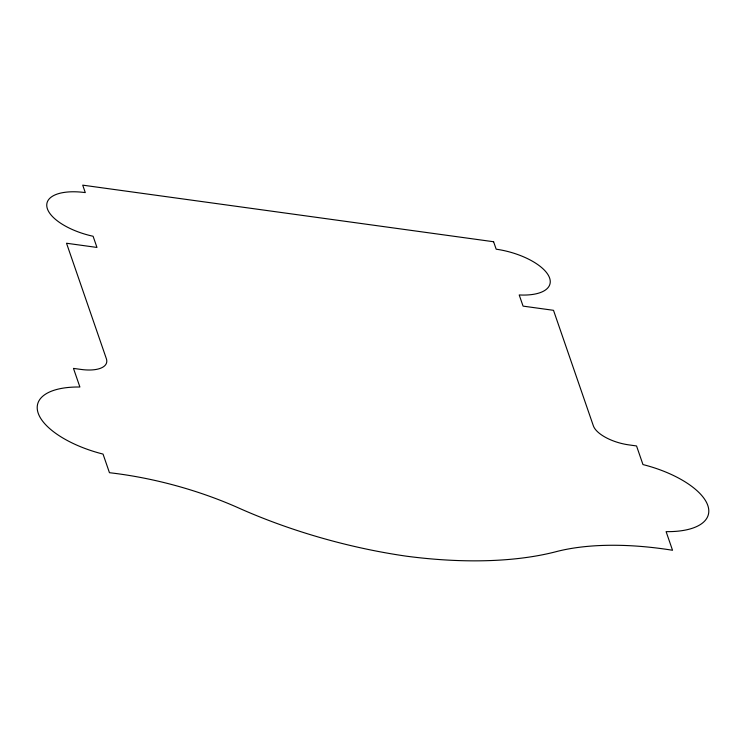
<?xml version="1.0" encoding="UTF-8"?>
<svg xmlns="http://www.w3.org/2000/svg" width="746" height="746" viewBox="0 0 746 746"><rect width="100%" height="100%" fill="white"/><g stroke="black" fill="none" stroke-linecap="round" stroke-linejoin="round"><path stroke-width="1.12" d="M493.6 241.741L82.713 185.148L85.286 192.599A47.968 20.571 14.9 0 0 46.914 206.987A47.968 20.571 14.9 0 0 93.101 236.258L96.961 247.439L66.525 243.243L106.37 358.733A31.733 13.614 14.9 0 1 81.081 369.438L73.472 368.393L79.897 387.015A73.668 31.602 14.9 0 0 38.205 413.209A73.668 31.602 14.9 0 0 103.032 454.081L109.457 472.703A197.97 84.913 14.9 0 1 237.097 507.289A283.685 121.682 14.9 0 0 406.421 556.19A283.676 121.682 14.9 0 0 557.215 551.387A197.97 84.923 14.9 0 1 672.528 550.259L666.103 531.637A73.668 31.602 14.9 0 0 707.795 505.443A73.668 31.602 14.9 0 0 642.968 464.572L636.543 445.949L628.934 444.896A31.733 13.614 14.9 0 1 593.35 425.807L553.504 310.317L523.067 306.121L519.207 294.95A47.968 20.571 14.9 0 0 548.795 276.113A47.968 20.571 14.9 0 0 496.174 249.192L493.6 241.741"/></g></svg>
